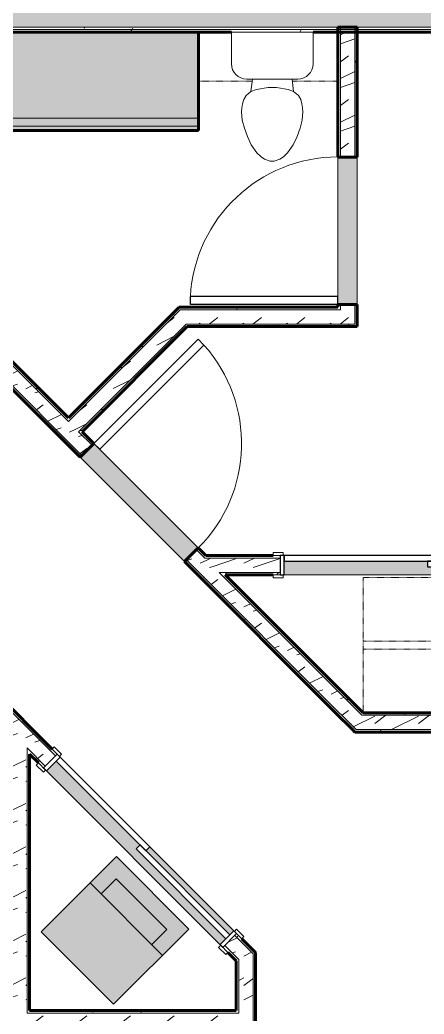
# Model space of a CAD drawing. Header units: inches. Extents: x -4061 to -1937, y 9836 to 11171.
# Drawn here: x -2349.9 to -2251.1, y 10172.9 to 10415.8 of the extents above; entities that cross this region are included whole.
import ezdxf

# ---------------------------------------------------------------- set-up
doc = ezdxf.new("R2010")
doc.units = ezdxf.units.IN
doc.header["$MEASUREMENT"] = 0
doc.linetypes.add('Dash', pattern=[0.25, 0.125, -0.125])
for name, color, linetype, lineweight in [('0-1', 7, 'Continuous', 5), ('0-2', 250, 'Continuous', 9), ('A-DOOR-1', 250, 'Continuous', 9), ('A-DOOR-2', 50, 'Continuous', 30), ('A-DOOR-FRAM-1', 50, 'Continuous', 30), ('A-WALL', 113, 'Continuous', 18), ('A-WALL-1', 8, 'Continuous', 5), ('A-WALL-2', 10, 'Continuous', 60), ('A-WALL-3', 7, 'Continuous', 18), ('A-WALL-PATT-1', 250, 'Continuous', 9), ('A-WALL-PATT-2', 253, 'Continuous', 9), ('A-WALL-PATT-4', 111, 'Continuous', 9), ('I-WALL-2', 2, 'Continuous', 60), ('P-SANR-FIXT-1', 253, 'Continuous', 9), ('P-SANR-FIXT-2', 250, 'Continuous', 9), ('Q-CASE-1', 253, 'Continuous', 9), ('Q-CASE-2', 10, 'Continuous', 60), ('Q-CASE-3', 250, 'Continuous', 9), ('Q-CASE-HDLN-1', 250, 'Dash', 9)]:
    doc.layers.add(name, color=color, linetype=linetype, lineweight=lineweight)
pattern_1 = [(0, (-88.066, -241.96), (20.48, 5.12), [0.845, -14.515, 0.845, -14.515, -81.92]), (0, (-88.066, -241.96), (20.48, 5.12), [-30.72, 0.845, -29.875, 0.845, -14.515, -35.84]), (0, (-88.066, -241.96), (20.48, 5.12), [-76.8, 0.845, -9.395, 0.845, -24.755]), (120, (-80.386, -239.4), (-14.67405, 15.1762003), [0.845, -14.515, 0.845, -14.515, -81.92]), (120, (-80.386, -239.4), (-14.67405, 15.1762003), [-30.72, 0.845, -29.875, 0.845, -14.515, -35.84]), (120, (-80.386, -239.4), (-14.67405, 15.1762003), [-76.8, 0.845, -9.395, 0.845, -24.755]), (240, (-77.826, -229.16), (-5.80595, -20.2962003), [0.845, -14.515, 0.845, -14.515, -81.92]), (240, (-77.826, -229.16), (-5.80595, -20.2962003), [-30.72, 0.845, -29.875, 0.845, -14.515, -35.84]), (240, (-77.826, -229.16), (-5.80595, -20.2962003), [-76.8, 0.845, -9.395, 0.845, -24.755])]
pattern_2 = [(216.87, (-83.801, -231.298), (31.9871619, 21.32545714), [5.331, -47.981]), (206.565, (-77.404, -234.497), (-10.662476, -10.6620098), [11.921, -11.921]), (198.435, (-77.404, -239.828), (-21.3244936, -10.6625869), [6.744, -26.974])]

# ---------------------------------------------------------------- blocks, each defined once
blk = doc.blocks.new('Single-Flush - 36_ x 84_-1372824-ENLARGED RCP - 2ND FLOOR PLAN - WEST')
at = {"layer": 'A-DOOR-1'}
blk.add_arc((18, -2.37), 36.07, 180, 266.8211, dxfattribs=at)
at = {"layer": 'A-DOOR-2'}
for p, q in [((16, -2.37), (16, -38.39)), ((18, -2.37), (16, -2.37)), ((18, -2.37), (18, -38.39)), ((18, -38.39), (16, -38.39))]:
    blk.add_line(p, q, dxfattribs=at)
blk = doc.blocks.new('OD_CW_Closet - OD_CW_Closet-2067908-ENLARGED RCP - 2ND FLOOR PLAN - WEST')
at = {"layer": 'Q-CASE-HDLN-1'}
for p, q in [((0.74, 22.35), (0.74, -7.65)), ((158.05, -9), (158.05, 24)), ((0.74, 8.5), (158.05, 8.5)), ((0.74, 6.5), (158.05, 6.5)), ((0.74, -9), (25.09, -9)), ((27.59, -9), (100.09, -9)), ((105.09, -9), (158.05, -9))]:
    blk.add_line(p, q, dxfattribs=at)
blk = doc.blocks.new('FOLDING_SLIDING CLOSET - 72_ x 80_-1372823-ENLARGED RCP - 2ND FLOOR PLAN - WEST')
at = {"layer": 'A-DOOR-1'}
for p, q in [((-36.25, 3), (-38.75, 3)), ((-38.75, 3), (-38.75, 2.25)), ((-36.25, 2.25), (-36.25, 3)), ((38.75, 3), (36.25, 3)), ((36.25, 3), (36.25, 2.25)), ((38.75, 2.25), (38.75, 3)), ((-38.75, 2.25), (-36.25, 2.25)), ((36.25, 2.25), (38.75, 2.25)), ((-36.25, -2.5), (-38.75, -2.5)), ((-38.75, -2.5), (-38.75, -3.25)), ((-38.75, -3.25), (-36.25, -3.25)), ((-36.25, -3.25), (-36.25, -2.5)), ((38.75, -2.5), (36.25, -2.5)), ((36.25, -2.5), (36.25, -3.25)), ((36.25, -3.25), (38.75, -3.25)), ((38.75, -3.25), (38.75, -2.5))]:
    blk.add_line(p, q, dxfattribs=at)
at = {"layer": 'A-DOOR-2'}
for p, q in [((1, 2.25), (-36, 2.25)), ((-36, 2.25), (-36, 0.875)), ((-36, 0.875), (1, 0.875)), ((36, 0.875), (-1, 0.875)), ((-1, 0.875), (-1, -0.5)), ((1, 0.875), (1, 2.25)), ((36, -0.5), (36, 0.875)), ((-1, -0.5), (36, -0.5))]:
    blk.add_line(p, q, dxfattribs=at)
at = {"layer": 'A-DOOR-FRAM-1'}
for p, q in [((-36, 2.25), (-37, 2.25)), ((-37, 2.25), (-37, -2.5)), ((-36, -2.5), (-36, 2.25)), ((36, 2.25), (36, -2.5)), ((37, 2.25), (36, 2.25)), ((37, -2.5), (37, 2.25)), ((-37, -2.5), (-36, -2.5)), ((36, -2.5), (37, -2.5))]:
    blk.add_line(p, q, dxfattribs=at)
blk = doc.blocks.new('Stacked Washer and Dryer - 26_x25_ - Private-1352637-ENLARGED RCP - 2ND FLOOR PLAN - WEST')
at = {"layer": 'P-SANR-FIXT-1'}
blk.add_hatch(color=256, dxfattribs=at).paths.add_polyline_path([(26, -12.5), (26, 12.5), (0, 12.5), (0, -12.5)], flags=0)
at = {"layer": 'P-SANR-FIXT-2'}
for p, q in [((26, 12.5), (0, 12.5)), ((0, -12.5), (0, 12.5)), ((16.90625, 12.5), (16.90625, -12.5)), ((26, 12.5), (26, -12.5)), ((16.90625, 8.75), (22.09375, 8.75)), ((22.09375, 8.75), (22.09375, -8.75)), ((22.09375, -8.75), (16.90625, -8.75)), ((0, -12.5), (26, -12.5))]:
    blk.add_line(p, q, dxfattribs=at)
blk = doc.blocks.new('FOLDING_SLIDING CLOSET - 60_ x 80_-1372877-ENLARGED RCP - 2ND FLOOR PLAN - WEST')
at = {"layer": 'A-DOOR-1'}
for p, q in [((-30.25, 3), (-32.75, 3)), ((-32.75, 3), (-32.75, 2.25)), ((-30.25, 2.25), (-30.25, 3)), ((32.75, 3), (30.25, 3)), ((30.25, 3), (30.25, 2.25)), ((32.75, 2.25), (32.75, 3)), ((-32.75, 2.25), (-30.25, 2.25)), ((30.25, 2.25), (32.75, 2.25)), ((-30.25, -2.5), (-32.75, -2.5)), ((-32.75, -2.5), (-32.75, -3.25)), ((-32.75, -3.25), (-30.25, -3.25)), ((-30.25, -3.25), (-30.25, -2.5)), ((32.75, -2.5), (30.25, -2.5)), ((30.25, -2.5), (30.25, -3.25)), ((30.25, -3.25), (32.75, -3.25)), ((32.75, -3.25), (32.75, -2.5))]:
    blk.add_line(p, q, dxfattribs=at)
at = {"layer": 'A-DOOR-2'}
for p, q in [((1, 2.25), (-30, 2.25)), ((-30, 2.25), (-30, 0.88)), ((-30, 0.88), (1, 0.88)), ((30, 0.88), (-1, 0.88)), ((-1, 0.88), (-1, -0.5)), ((1, 0.88), (1, 2.25)), ((30, -0.5), (30, 0.88)), ((-1, -0.5), (30, -0.5))]:
    blk.add_line(p, q, dxfattribs=at)
at = {"layer": 'A-DOOR-FRAM-1'}
for p, q in [((-30, 2.25), (-31, 2.25)), ((-31, 2.25), (-31, -2.5)), ((-30, -2.5), (-30, 2.25)), ((30, 2.25), (30, -2.5)), ((31, 2.25), (30, 2.25)), ((31, -2.5), (31, 2.25)), ((-31, -2.5), (-30, -2.5)), ((30, -2.5), (31, -2.5))]:
    blk.add_line(p, q, dxfattribs=at)
blk = doc.blocks.new('OD_CW_Base Cabinet - OD_CW_Base Cabinet-1867076-ENLARGED RCP - 2ND FLOOR PLAN - WEST')
at = {"layer": 'Q-CASE-1'}
for points in [[(51.71, 3), (53.33, 3), (53.33, 24), (0.74, 24), (0.74, 3)], [(51.71, 1), (53.33, 1), (53.33, 3), (0.74, 3), (0.74, 1)], [(51.71, 0), (53.33, 0), (53.33, 1), (0.74, 1), (0.74, 0)]]:
    blk.add_hatch(color=256, dxfattribs=at).paths.add_polyline_path(points, flags=0)
at = {"layer": 'Q-CASE-2'}
for p, q in [((53.33, 24), (0.74, 24)), ((0.74, 24), (0.74, 0)), ((53.33, 0), (53.33, 24)), ((0.74, 0), (53.33, 0))]:
    blk.add_line(p, q, dxfattribs=at)
at = {"layer": 'Q-CASE-3'}
for p, q in [((0.74, 24), (0.74, 3)), ((0.74, 24), (53.33, 24)), ((53.33, 3), (53.33, 24)), ((0.74, 3), (0.74, 1)), ((0.74, 3), (53.33, 3)), ((53.33, 1), (53.33, 3)), ((0.74, 1), (0.74, 0)), ((0.74, 1), (53.33, 1)), ((0.74, 1), (53.33, 1)), ((0.74, 0), (53.33, 0)), ((53.33, 0), (53.33, 1))]:
    blk.add_line(p, q, dxfattribs=at)
blk = doc.blocks.new('Toilet-Domestic-3D - Toilet-Domestic-3D-1352612-ENLARGED RCP - 2ND FLOOR PLAN - WEST')
at = {"layer": 'P-SANR-FIXT-2'}
for p, q in [((-9.98, 19.48), (9.98, 19.48)), ((-9.98, 11.75), (-9.98, 19.48)), ((9.98, 19.48), (9.98, 11.75)), ((6.25, 8.02), (-6.25, 8.02)), ((-4.86, 8.02), (-5.21, 5)), ((4.86, 8.02), (5.21, 5)), ((-5.21, 5), (-6.4, 4)), ((-3.84, 5.5), (-5.21, 5)), ((-1, 6), (-3.84, 5.5)), ((1, 6), (-1, 6)), ((3.84, 5.5), (1, 6)), ((5.21, 5), (3.84, 5.5)), ((6.4, 4), (5.21, 5)), ((-6.97, 3), (-7.24, 2)), ((-6.4, 4), (-6.97, 3)), ((6.97, 3), (6.4, 4)), ((7.24, 2), (6.97, 3)), ((-7.41, 1), (-7.5, 0)), ((-7.5, 0), (-7.33, -1.99)), ((-7.24, 2), (-7.41, 1)), ((7.41, 1), (7.24, 2)), ((7.33, -1.99), (7.5, 0)), ((7.5, 0), (7.41, 1)), ((-7.33, -1.99), (-6.79, -4)), ((6.79, -4), (7.33, -1.99)), ((-6.79, -4), (-6.06, -6)), ((6.06, -6), (6.79, -4)), ((-6.06, -6), (-5.13, -8)), ((5.13, -8), (6.06, -6)), ((-5.13, -8), (-3.74, -10)), ((3.74, -10), (5.13, -8)), ((-3.74, -10), (-2.74, -11)), ((-2.74, -11), (-1.87, -11.5)), ((-1.87, -11.5), (-0.5, -12)), ((-0.5, -12), (0.5, -12)), ((0.5, -12), (1.87, -11.5)), ((1.87, -11.5), (2.74, -11)), ((2.74, -11), (3.74, -10))]:
    blk.add_line(p, q, dxfattribs=at)
for centre, start, end in [((-6.25, 11.75), 180, 270), ((6.25, 11.75), 270, 360)]:
    blk.add_arc(centre, 3.73, start, end, dxfattribs=at)
blk = doc.blocks.new('OD_CW_Upper Cabinet - OD_CW_Upper Cabinet-V20-ENLARGED RCP - 2ND FLOOR PLAN - WEST')
at = {"layer": 'Q-CASE-HDLN-1'}
for p, q in [((0.74, -12), (11.81, -12)), ((21.66, -12), (34.74, -12))]:
    blk.add_line(p, q, dxfattribs=at)
blk = doc.blocks.new('CTR - 1st Phase - Unit Layouts_rvt-1-ENLARGED RCP - 2ND FLOOR PLAN - WEST')
at = {"layer": 'A-WALL-1'}
for points in [[(-2272.25, 10346.24), (-2267.5, 10346.24), (-2267.5, 10382.24), (-2272.25, 10382.24), (-2272.25, 10359.78)], [(-2309.73, 10283.51), (-2306.38, 10286.87), (-2331.83, 10312.32), (-2335.19, 10308.96), (-2310.18, 10283.95)]]:
    blk.add_hatch(color=256, dxfattribs=at).paths.add_polyline_path(points, flags=0)
h = blk.add_hatch(color=256, dxfattribs=at)
h.paths.add_polyline_path([(-2213.32, 10280.22), (-2213.32, 10282.22), (-2250.32, 10282.22), (-2250.32, 10283.6), (-2285.32, 10283.6), (-2285.32, 10280.22), (-2246.55, 10280.22)], flags=0)
h.paths.add_polyline_path([(-2246.55, 10283.6), (-2213.32, 10283.6), (-2213.32, 10284.97), (-2248.32, 10284.97), (-2248.32, 10283.6)], flags=0)
h = blk.add_hatch(color=256, dxfattribs=at)
h.paths.add_polyline_path([(-2301.03, 10189.95), (-2299.61, 10191.36), (-2321.53, 10213.28), (-2320.56, 10214.25), (-2341.07, 10234.76), (-2343.45, 10232.37), (-2302.44, 10191.36)], flags=0)
h.paths.add_polyline_path([(-2298.64, 10192.33), (-2297.67, 10193.3), (-2318.17, 10213.81), (-2319.14, 10212.84), (-2298.9, 10192.6)], flags=0)
at = {"layer": 'A-WALL-PATT-1'}
h = blk.add_hatch(dxfattribs=at)
h.set_pattern_fill('FP_1', color=256, style=0, pattern_type=2)
h.set_pattern_definition(pattern_1)
h.paths.add_polyline_path([(-2268.05, 10242.45), (-2267.79, 10242.45), (-2309.29, 10283.95), (-2309.73, 10283.51), (-2268.68, 10242.45), (-2268.39, 10242.45)], flags=0)
h.paths.add_polyline_path([(-2335.19, 10308.96), (-2334.75, 10309.41), (-2375.26, 10349.92), (-2375.7, 10349.48), (-2340.8, 10314.57)], flags=0)
h.paths.add_polyline_path([(-2428.03, 10401.8), (-2427.59, 10402.24), (-2437.31, 10411.97), (-2437.75, 10411.52), (-2428.47, 10402.24)], flags=0)
h.paths.add_polyline_path([(-2438.13, 10412.79), (-2438.19, 10412.85), (-2438.25, 10412.79), (-2438.17, 10412.79)], flags=0)
h = blk.add_hatch(dxfattribs=at)
h.set_pattern_fill('FP_1', color=256, style=0, pattern_type=2)
h.set_pattern_definition(pattern_1)
h.paths.add_polyline_path([(-2266.97, 10246.57), (-2266.08, 10246.57), (-2300.36, 10280.85), (-2301.24, 10280.85), (-2267.42, 10247.03)], flags=0)
h.paths.add_polyline_path([(-2303.86, 10284.35), (-2306.38, 10286.87), (-2306.82, 10286.42), (-2304.74, 10284.35), (-2304.48, 10284.35)], flags=0)
h.paths.add_polyline_path([(-2332.27, 10311.88), (-2331.83, 10312.32), (-2335.15, 10315.65), (-2335.6, 10315.2), (-2332.72, 10312.32)], flags=0)
h.paths.add_polyline_path([(-2338.07, 10317.68), (-2337.63, 10318.12), (-2365.38, 10345.87), (-2365.83, 10345.43), (-2340.8, 10320.41)], flags=0)
h.paths.add_polyline_path([(-2368.3, 10347.91), (-2367.86, 10348.35), (-2372.34, 10352.83), (-2372.79, 10352.39), (-2368.74, 10348.35)], flags=0)
h.paths.add_polyline_path([(-2425.11, 10404.72), (-2424.67, 10405.16), (-2432.3, 10412.79), (-2433.18, 10412.79), (-2425.38, 10404.98)], flags=0)
h = blk.add_hatch(dxfattribs=at)
h.set_pattern_fill('FP_1', color=256, style=0, pattern_type=2)
h.set_pattern_definition(pattern_1)
h.paths.add_polyline_path([(-2267.5, 10341.49), (-2267.5, 10346.24), (-2268.12, 10346.24), (-2268.12, 10341.49)], flags=0)
h.paths.add_polyline_path([(-2267.5, 10382.24), (-2267.52, 10412.79), (-2268.12, 10412.79), (-2268.12, 10382.24)], flags=0)
h = blk.add_hatch(dxfattribs=at)
h.set_pattern_fill('FP_1', color=256, style=0, pattern_type=2)
h.set_pattern_definition(pattern_1)
h.paths.add_polyline_path([(-2292.32, 10187.08), (-2292.32, 10187.96), (-2296.96, 10192.6), (-2297.4, 10192.16), (-2292.95, 10187.7)], flags=0)
h.paths.add_polyline_path([(-2341.24, 10236), (-2340.8, 10236.44), (-2412.22, 10307.86), (-2412.66, 10307.41), (-2341.68, 10236.44)], flags=0)
h.paths.add_polyline_path([(-2438.12, 10332.87), (-2437.67, 10333.31), (-2477.53, 10373.16), (-2477.61, 10373.08), (-2477.79, 10373.25), (-2478.15, 10372.9), (-2440.59, 10335.34)], flags=0)
h = blk.add_hatch(dxfattribs=at)
h.set_pattern_fill('FP_1', color=256, style=0, pattern_type=2)
h.set_pattern_definition(pattern_1)
h.paths.add_polyline_path([(-2296.45, 10185.37), (-2296.45, 10186.25), (-2299.88, 10189.68), (-2300.32, 10189.24), (-2296.96, 10185.88)], flags=0)
h.paths.add_polyline_path([(-2344.16, 10233.08), (-2343.72, 10233.52), (-2348.17, 10237.98), (-2348.17, 10237.09), (-2344.6, 10233.52)], flags=0)
h.paths.add_polyline_path([(-2351.67, 10240.59), (-2351.67, 10241.48), (-2408.95, 10298.75), (-2409.39, 10298.31), (-2352.3, 10241.22)], flags=0)
h.paths.add_polyline_path([(-2411.86, 10300.78), (-2411.42, 10301.23), (-2415.13, 10304.94), (-2415.58, 10304.5), (-2412.22, 10301.14)], flags=0)
h.paths.add_polyline_path([(-2441.03, 10329.95), (-2440.59, 10330.39), (-2480.62, 10370.42), (-2481.06, 10369.98), (-2441.47, 10330.39)], flags=0)
h = blk.add_hatch(dxfattribs=at)
h.set_pattern_fill('FP_1', color=256, style=0, pattern_type=2)
h.set_pattern_definition(pattern_1)
h.paths.add_polyline_path([(-2337.63, 10318.12), (-2310.13, 10345.62), (-2311.02, 10345.62), (-2338.07, 10318.56)], flags=0)
h = blk.add_hatch(dxfattribs=at)
h.set_pattern_fill('FP_1', color=256, style=0, pattern_type=2)
h.set_pattern_definition(pattern_1)
h.paths.add_polyline_path([(-2271.62, 10344.99), (-2271.62, 10345.62), (-2310.13, 10345.62), (-2310.76, 10344.99), (-2272.25, 10344.99)], flags=0)
h = blk.add_hatch(dxfattribs=at)
h.set_pattern_fill('FP_1', color=256, style=0, pattern_type=2)
h.set_pattern_definition(pattern_1)
h.paths.add_polyline_path([(-2334.71, 10315.2), (-2308.42, 10341.49), (-2309.31, 10341.49), (-2335.15, 10315.65), (-2334.75, 10315.24)], flags=0)
h = blk.add_hatch(dxfattribs=at)
h.set_pattern_fill('FP_1', color=256, style=0, pattern_type=2)
h.set_pattern_definition(pattern_1)
h.paths.add_polyline_path([(-2268.12, 10340.87), (-2267.5, 10340.87), (-2267.5, 10341.49), (-2308.42, 10341.49), (-2309.05, 10340.87), (-2304.92, 10340.87)], flags=0)
h = blk.add_hatch(dxfattribs=at)
h.set_pattern_fill('FP_1', color=256, style=0, pattern_type=2)
h.set_pattern_definition(pattern_1)
h.paths.add_polyline_path([(-2133.07, 10284.35), (-2076.8, 10284.36), (-2076.8, 10284.97), (-2134.82, 10284.97), (-2134.82, 10284.35)], flags=0)
h.paths.add_polyline_path([(-2210.57, 10284.35), (-2208.82, 10284.35), (-2208.82, 10284.97), (-2212.32, 10284.97), (-2212.32, 10284.35)], flags=0)
h.paths.add_polyline_path([(-2292.07, 10284.35), (-2286.32, 10284.35), (-2286.32, 10284.97), (-2304.48, 10284.97), (-2303.86, 10284.35), (-2300.36, 10284.35)], flags=0)
h = blk.add_hatch(dxfattribs=at)
h.set_pattern_fill('FP_1', color=256, style=0, pattern_type=2)
h.set_pattern_definition(pattern_1)
h.paths.add_polyline_path([(-2103.97, 10280.22), (-2076.17, 10280.22), (-2076.17, 10280.85), (-2104.6, 10280.85), (-2104.6, 10280.22)], flags=0)
h.paths.add_polyline_path([(-2134.82, 10280.22), (-2108.1, 10280.22), (-2108.1, 10280.85), (-2134.82, 10280.85)], flags=0)
h.paths.add_polyline_path([(-2208.82, 10280.22), (-2208.82, 10280.85), (-2212.32, 10280.85), (-2212.32, 10280.22), (-2210.57, 10280.22)], flags=0)
h.paths.add_polyline_path([(-2287.39, 10280.22), (-2286.32, 10280.22), (-2286.32, 10280.85), (-2300.36, 10280.85), (-2299.73, 10280.22), (-2288.07, 10280.22)], flags=0)
h = blk.add_hatch(dxfattribs=at)
h.set_pattern_fill('FP_1', color=256, style=0, pattern_type=2)
h.set_pattern_definition(pattern_1)
h.paths.add_polyline_path([(-2076.8, 10245.95), (-2076.17, 10245.95), (-2076.17, 10246.57), (-2104.6, 10246.57), (-2104.6, 10245.95)], flags=0)
h.paths.add_polyline_path([(-2248.51, 10245.95), (-2108.1, 10245.95), (-2108.1, 10246.57), (-2266.97, 10246.57), (-2266.34, 10245.95), (-2266.08, 10245.95)], flags=0)
h = blk.add_hatch(dxfattribs=at)
h.set_pattern_fill('FP_1', color=256, style=0, pattern_type=2)
h.set_pattern_definition(pattern_1)
h.paths.add_polyline_path([(-2239.4, 10241.82), (-2076.17, 10241.82), (-2076.17, 10242.45), (-2239.4, 10242.45)], flags=0)
h.paths.add_polyline_path([(-2243.53, 10241.82), (-2242.9, 10241.82), (-2242.9, 10242.45), (-2268.68, 10242.45), (-2268.05, 10241.82), (-2243.83, 10241.82)], flags=0)
h = blk.add_hatch(dxfattribs=at)
h.set_pattern_fill('FP_1', color=256, style=0, pattern_type=2)
h.set_pattern_definition(pattern_1)
h.paths.add_polyline_path([(-2348.17, 10173.82), (-2347.55, 10173.82), (-2347.55, 10236.47), (-2348.17, 10237.09), (-2348.17, 10184.86)], flags=0)
h = blk.add_hatch(dxfattribs=at)
h.set_pattern_fill('FP_1', color=256, style=0, pattern_type=2)
h.set_pattern_definition(pattern_1)
h.paths.add_polyline_path([(-2292.95, 9988.44), (-2292.32, 9988.44), (-2292.32, 10127.45), (-2292.95, 10127.45), (-2292.95, 9993.5)], flags=0)
h.paths.add_polyline_path([(-2292.95, 10163.45), (-2292.32, 10163.45), (-2292.32, 10187.08), (-2292.95, 10187.7), (-2292.95, 10165.83)], flags=0)
h = blk.add_hatch(dxfattribs=at)
h.set_pattern_fill('FP_1', color=256, style=0, pattern_type=2)
h.set_pattern_definition(pattern_1)
h.paths.add_polyline_path([(-2297.07, 9988.44), (-2296.45, 9988.44), (-2296.45, 10127.45), (-2297.07, 10127.45), (-2297.07, 9993.87)], flags=0)
h.paths.add_polyline_path([(-2297.07, 10163.45), (-2296.45, 10163.45), (-2296.45, 10169.7), (-2297.07, 10169.7), (-2297.07, 10167.25)], flags=0)
h.paths.add_polyline_path([(-2296.45, 10173.2), (-2296.45, 10185.37), (-2297.07, 10185.99), (-2297.07, 10173.2), (-2296.96, 10173.2)], flags=0)
h = blk.add_hatch(dxfattribs=at)
h.set_pattern_fill('FP_1', color=256, style=0, pattern_type=2)
h.set_pattern_definition(pattern_1)
h.paths.add_polyline_path([(-2297.07, 10173.2), (-2297.07, 10173.82), (-2348.17, 10173.82), (-2348.17, 10173.2), (-2307.87, 10173.2)], flags=0)
h.paths.add_polyline_path([(-2351.67, 10173.2), (-2351.67, 10173.82), (-2418.2, 10173.82), (-2418.2, 10173.2), (-2352.3, 10173.2)], flags=0)
h.paths.add_polyline_path([(-2455.82, 10173.2), (-2452.2, 10173.2), (-2452.2, 10173.82), (-2455.82, 10173.82)], flags=0)
h.paths.add_polyline_path([(-2459.95, 10173.2), (-2459.32, 10173.2), (-2459.32, 10173.82), (-2519.95, 10173.82), (-2519.95, 10173.2), (-2491.82, 10173.2)], flags=0)
at = {"layer": 'A-WALL-PATT-2'}
h = blk.add_hatch(dxfattribs=at)
h.set_pattern_fill('FP_2', color=256, style=0, pattern_type=2)
h.set_pattern_definition(pattern_2)
h.paths.add_polyline_path([(-2266.34, 10245.95), (-2306.82, 10286.42), (-2309.29, 10283.95), (-2271.29, 10245.95), (-2266.97, 10245.95)], flags=0)
h.paths.add_polyline_path([(-2334.75, 10309.41), (-2332.27, 10311.88), (-2372.79, 10352.39), (-2375.26, 10349.92), (-2335.19, 10309.85)], flags=0)
h.paths.add_polyline_path([(-2436.49, 10412.79), (-2437, 10414.04), (-2438.19, 10412.85), (-2437.75, 10412.41), (-2437.37, 10412.79), (-2436.75, 10412.79)], flags=0)
h.paths.add_polyline_path([(-2427.59, 10402.24), (-2425.11, 10404.72), (-2433.18, 10412.79), (-2436.49, 10412.79), (-2437.31, 10411.97), (-2427.85, 10402.51)], flags=0)
h = blk.add_hatch(dxfattribs=at)
h.set_pattern_fill('FP_2', color=256, style=0, pattern_type=2)
h.set_pattern_definition(pattern_2)
h.paths.add_polyline_path([(-2268.12, 10344.99), (-2268.12, 10346.24), (-2271.62, 10346.24), (-2271.62, 10344.99)], flags=0)
h.paths.add_polyline_path([(-2271.62, 10382.24), (-2268.12, 10382.24), (-2268.12, 10412.79), (-2271.62, 10412.79), (-2271.62, 10397.36)], flags=0)
h = blk.add_hatch(dxfattribs=at)
h.set_pattern_fill('FP_2', color=256, style=0, pattern_type=2)
h.set_pattern_definition(pattern_2)
h.paths.add_polyline_path([(-2292.95, 10182.75), (-2292.95, 10187.7), (-2297.4, 10192.16), (-2299.88, 10189.68), (-2295.56, 10185.37)], flags=0)
h.paths.add_polyline_path([(-2343.72, 10233.52), (-2341.24, 10236), (-2412.66, 10307.41), (-2415.13, 10304.94), (-2344.16, 10233.96)], flags=0)
h.paths.add_polyline_path([(-2440.59, 10330.39), (-2438.12, 10332.87), (-2478.15, 10372.9), (-2480.62, 10370.42), (-2449.51, 10339.31)], flags=0)
h = blk.add_hatch(dxfattribs=at)
h.set_pattern_fill('FP_2', color=256, style=0, pattern_type=2)
h.set_pattern_definition(pattern_2)
h.paths.add_polyline_path([(-2335.6, 10315.2), (-2305.81, 10344.99), (-2310.76, 10344.99), (-2338.07, 10317.68), (-2336.04, 10315.65)], flags=0)
h = blk.add_hatch(dxfattribs=at)
h.set_pattern_fill('FP_2', color=256, style=0, pattern_type=2)
h.set_pattern_definition(pattern_2)
h.paths.add_polyline_path([(-2268.12, 10341.49), (-2268.12, 10344.99), (-2305.81, 10344.99), (-2309.31, 10341.49), (-2307.87, 10341.49)], flags=0)
h = blk.add_hatch(dxfattribs=at)
h.set_pattern_fill('FP_2', color=256, style=0, pattern_type=2)
h.set_pattern_definition(pattern_2)
h.paths.add_polyline_path([(-2076.8, 10280.85), (-2076.17, 10280.85), (-2076.17, 10284.35), (-2134.82, 10284.35), (-2134.82, 10280.85), (-2077.93, 10280.85)], flags=0)
h.paths.add_polyline_path([(-2212.32, 10280.85), (-2208.82, 10280.85), (-2208.82, 10284.35), (-2212.32, 10284.35)], flags=0)
h.paths.add_polyline_path([(-2300.36, 10280.85), (-2286.32, 10280.85), (-2286.32, 10284.35), (-2304.74, 10284.35), (-2301.24, 10280.85)], flags=0)
h = blk.add_hatch(dxfattribs=at)
h.set_pattern_fill('FP_2', color=256, style=0, pattern_type=2)
h.set_pattern_definition(pattern_2)
h.paths.add_polyline_path([(-2238.78, 10242.45), (-2076.17, 10242.45), (-2076.17, 10245.95), (-2271.29, 10245.95), (-2267.79, 10242.45), (-2239.4, 10242.45)], flags=0)
h = blk.add_hatch(dxfattribs=at)
h.set_pattern_fill('FP_2', color=256, style=0, pattern_type=2)
h.set_pattern_definition(pattern_2)
h.paths.add_polyline_path([(-2348.17, 10173.2), (-2348.17, 10237.98), (-2351.67, 10241.48), (-2351.67, 10173.2)], flags=0)
h = blk.add_hatch(dxfattribs=at)
h.set_pattern_fill('FP_2', color=256, style=0, pattern_type=2)
h.set_pattern_definition(pattern_2)
h.paths.add_polyline_path([(-2292.95, 9988.44), (-2292.95, 10127.45), (-2296.45, 10127.45), (-2296.45, 9988.44)], flags=0)
h.paths.add_polyline_path([(-2296.45, 10163.45), (-2292.95, 10163.45), (-2292.95, 10182.75), (-2296.45, 10186.25), (-2296.45, 10167.03)], flags=0)
h = blk.add_hatch(dxfattribs=at)
h.set_pattern_fill('FP_2', color=256, style=0, pattern_type=2)
h.set_pattern_definition(pattern_2)
h.paths.add_polyline_path([(-2297.07, 10169.7), (-2296.45, 10169.7), (-2296.45, 10173.2), (-2418.2, 10173.2), (-2418.2, 10172.95), (-2382.2, 10172.95), (-2382.2, 10169.95), (-2418.2, 10169.95), (-2418.2, 10169.7), (-2304.18, 10169.7)], flags=0)
h.paths.add_polyline_path([(-2452.2, 10169.7), (-2452.2, 10173.2), (-2520.57, 10173.2), (-2520.57, 10169.7), (-2491.82, 10169.7)], flags=0)
at = {"layer": 'A-WALL-2'}
for p, q in [((-2272.25, 10382.24), (-2272.25, 10414.04)), ((-2272.25, 10414.04), (-2267.5, 10414.04)), ((-2267.5, 10414.04), (-2267.5, 10382.24)), ((-2267.5, 10382.24), (-2272.25, 10382.24)), ((-2335.19, 10308.96), (-2374.47, 10348.24)), ((-2364.94, 10345.43), (-2338.07, 10318.56)), ((-2338.07, 10318.56), (-2311.02, 10345.62)), ((-2311.02, 10345.62), (-2310.13, 10345.62)), ((-2310.13, 10345.62), (-2304.3, 10345.62)), ((-2304.3, 10345.62), (-2272.25, 10345.62)), ((-2272.25, 10345.62), (-2272.25, 10346.24)), ((-2272.25, 10346.24), (-2267.5, 10346.24)), ((-2267.5, 10346.24), (-2267.5, 10345.62)), ((-2267.5, 10345.62), (-2267.5, 10341.49)), ((-2309.05, 10340.87), (-2334.71, 10315.2)), ((-2267.5, 10340.87), (-2309.05, 10340.87)), ((-2267.5, 10341.49), (-2267.5, 10340.87)), ((-2334.71, 10315.2), (-2331.83, 10312.32)), ((-2331.83, 10312.32), (-2335.19, 10308.96)), ((-2412.22, 10307.86), (-2342.04, 10237.68)), ((-2309.73, 10283.51), (-2306.38, 10286.87)), ((-2306.38, 10286.87), (-2304.48, 10284.97)), ((-2304.48, 10284.97), (-2288.07, 10284.97)), ((-2272.8, 10246.57), (-2309.73, 10283.51)), ((-2288.07, 10280.22), (-2299.73, 10280.22)), ((-2299.73, 10280.22), (-2266.08, 10246.57)), ((-2268.68, 10242.45), (-2272.8, 10246.57)), ((-2266.08, 10246.57), (-2108.72, 10246.57)), ((-2268.05, 10241.82), (-2268.68, 10242.45)), ((-2243.53, 10241.82), (-2268.05, 10241.82)), ((-2345.4, 10234.32), (-2347.55, 10236.47)), ((-2347.55, 10236.47), (-2347.55, 10173.82)), ((-2295.72, 10191.36), (-2292.32, 10187.96)), ((-2297.07, 10185.99), (-2299.08, 10188)), ((-2292.32, 10187.96), (-2292.32, 10187.08)), ((-2297.07, 10173.82), (-2297.07, 10185.99)), ((-2292.32, 10187.08), (-2292.32, 10181.24)), ((-2292.32, 10181.24), (-2292.32, 10163.45)), ((-2347.55, 10173.82), (-2297.07, 10173.82))]:
    blk.add_line(p, q, dxfattribs=at)
at = {"layer": 'A-WALL-3'}
for p, q in [((-2271.62, 10414.04), (-2271.62, 10382.24)), ((-2268.12, 10414.04), (-2268.12, 10382.24)), ((-2272.25, 10382.24), (-2272.25, 10346.24)), ((-2267.5, 10346.24), (-2267.5, 10382.24)), ((-2375.26, 10349.92), (-2334.75, 10309.41)), ((-2365.83, 10345.43), (-2338.07, 10317.68)), ((-2271.62, 10346.24), (-2271.62, 10345.62)), ((-2271.62, 10344.99), (-2271.62, 10345.62)), ((-2268.12, 10346.24), (-2268.12, 10345.62)), ((-2268.12, 10344.99), (-2268.12, 10345.62)), ((-2337.63, 10318.12), (-2310.76, 10344.99)), ((-2305.81, 10344.99), (-2310.76, 10344.99)), ((-2304.92, 10344.99), (-2305.81, 10344.99)), ((-2304.92, 10344.99), (-2271.62, 10344.99)), ((-2268.12, 10341.49), (-2268.12, 10344.99)), ((-2335.15, 10315.65), (-2309.31, 10341.49)), ((-2308.42, 10341.49), (-2309.31, 10341.49)), ((-2308.42, 10341.49), (-2268.12, 10341.49)), ((-2338.07, 10317.68), (-2337.63, 10318.12)), ((-2335.6, 10315.2), (-2335.15, 10315.65)), ((-2335.6, 10315.2), (-2332.27, 10311.88)), ((-2306.38, 10286.87), (-2331.83, 10312.32)), ((-2335.19, 10308.96), (-2309.73, 10283.51)), ((-2412.66, 10307.41), (-2341.24, 10236)), ((-2306.82, 10286.42), (-2304.74, 10284.35)), ((-2304.74, 10284.35), (-2303.86, 10284.35)), ((-2286.32, 10284.35), (-2303.86, 10284.35)), ((-2309.29, 10283.95), (-2271.92, 10246.57)), ((-2301.24, 10280.85), (-2300.36, 10280.85)), ((-2301.24, 10280.85), (-2266.97, 10246.57)), ((-2286.32, 10280.85), (-2300.36, 10280.85)), ((-2285.32, 10280.22), (-2213.32, 10280.22)), ((-2271.92, 10246.57), (-2271.29, 10245.95)), ((-2271.29, 10245.95), (-2267.79, 10242.45)), ((-2266.97, 10246.57), (-2266.34, 10245.95)), ((-2108.1, 10245.95), (-2266.34, 10245.95)), ((-2242.9, 10242.45), (-2267.79, 10242.45)), ((-2348.17, 10237.98), (-2343.72, 10233.52)), ((-2348.17, 10237.09), (-2348.17, 10237.98)), ((-2348.17, 10173.82), (-2348.17, 10237.09)), ((-2343.45, 10232.37), (-2301.03, 10189.95)), ((-2297.67, 10193.3), (-2318.17, 10213.81)), ((-2297.4, 10192.16), (-2292.95, 10187.7)), ((-2299.88, 10189.68), (-2296.45, 10186.25)), ((-2292.95, 10182.75), (-2292.95, 10187.7)), ((-2296.45, 10185.37), (-2296.45, 10186.25)), ((-2296.45, 10185.37), (-2296.45, 10173.2)), ((-2292.95, 10181.87), (-2292.95, 10182.75)), ((-2292.95, 10181.87), (-2292.95, 10163.45)), ((-2348.17, 10173.2), (-2348.17, 10173.82)), ((-2348.17, 10173.2), (-2297.07, 10173.2)), ((-2297.07, 10173.2), (-2296.45, 10173.2))]:
    blk.add_line(p, q, dxfattribs=at)
at = {"layer": '0-2'}
for name, p in [('OD_CW_Base Cabinet - OD_CW_Base Cabinet-1867076-ENLARGED RCP - 2ND FLOOR PLAN - WEST', (-2359.58, 10388.79)), ('Toilet-Domestic-3D - Toilet-Domestic-3D-1352612-ENLARGED RCP - 2ND FLOOR PLAN - WEST', (-2288.25, 10393.31)), ('FOLDING_SLIDING CLOSET - 72_ x 80_-1372823-ENLARGED RCP - 2ND FLOOR PLAN - WEST', (-2249.32, 10282.72))]:
    blk.add_blockref(name, p, dxfattribs=at)
for name, p, rotation in [('OD_CW_Upper Cabinet - OD_CW_Upper Cabinet-V20-ENLARGED RCP - 2ND FLOOR PLAN - WEST', (-2271.51, 10388.79), 180), ('Single-Flush - 36_ x 84_-1372824-ENLARGED RCP - 2ND FLOOR PLAN - WEST', (-2269.87, 10364.24), 269.999999999881), ('Single-Flush - 36_ x 84_-1372824-ENLARGED RCP - 2ND FLOOR PLAN - WEST', (-2320.78, 10297.91), 134.999999999864), ('OD_CW_Closet - OD_CW_Closet-2067908-ENLARGED RCP - 2ND FLOOR PLAN - WEST', (-2107.99, 10270.57), 180), ('FOLDING_SLIDING CLOSET - 60_ x 80_-1372877-ENLARGED RCP - 2ND FLOOR PLAN - WEST', (-2320.47, 10212.93), 314.9999999998772), ('Stacked Washer and Dryer - 26_x25_ - Private-1352637-ENLARGED RCP - 2ND FLOOR PLAN - WEST', (-2335.86, 10184.19), 44.99999999984976)]:
    blk.add_blockref(name, p, dxfattribs=dict(at, rotation=rotation))

msp = doc.modelspace()

# ---------------------------------------------------------------- hatches: boundary and pattern name
at = {"layer": 'A-WALL-PATT-4'}
h = msp.add_hatch(dxfattribs=at)
h.set_pattern_fill('FP_4', color=256, style=0, pattern_type=2)
h.set_pattern_definition([(161.57, (-87.746, -241.64), (-2.560496185, -0.000537386), [0, -18.214, 2.022, 0]), (18.43, (-88.386, -241.64), (-2.560496185, 0.000537386), [0, -18.214, 2.022, 0]), (108.43, (-87.746, -241.64), (1.27922091, -6.400876726), [6.07, -14.166]), (71.57, (-88.386, -241.64), (1.27922091, 6.400876726), [6.07, -14.166])])
h.paths.add_polyline_path([(-2430.5, 10414.04), (-2076.17, 10414.04), (-2076.17, 10417.54), (-2438.45, 10417.54), (-2441.95, 10414.04), (-2437, 10414.04)], flags=0)
h = msp.add_hatch(dxfattribs=at)
h.set_pattern_fill('FP_1', color=256, style=0, pattern_type=2)
h.set_pattern_definition(pattern_1)
h.paths.add_polyline_path([(-2277.21, 10413.41), (-2076.17, 10413.41), (-2076.17, 10414.04), (-2437, 10414.04), (-2436.75, 10413.41), (-2278.27, 10413.41)], flags=0)
h = msp.add_hatch(dxfattribs=at)
h.set_pattern_fill('FP_1', color=256, style=0, pattern_type=2)
h.set_pattern_definition(pattern_1)
h.paths.add_polyline_path([(-2436.49, 10412.79), (-2076.17, 10412.79), (-2076.17, 10413.41), (-2436.75, 10413.41)], flags=0)

# ---------------------------------------------------------------- linework, layer by layer
at = {"layer": 'A-WALL'}
for p, q in [((-2437, 10414.04), (-2076.17, 10414.04)), ((-2436.75, 10413.41), (-2076.17, 10413.41))]:
    msp.add_line(p, q, dxfattribs=at)
at = {"layer": 'I-WALL-2'}
for p, q in [((-2298.22, 10412.79), (-2306.25, 10412.79)), ((-2076.17, 10412.79), (-2278.27, 10412.79))]:
    msp.add_line(p, q, dxfattribs=at)

# ---------------------------------------------------------------- block references
at = {"layer": '0-1'}
msp.add_blockref('CTR - 1st Phase - Unit Layouts_rvt-1-ENLARGED RCP - 2ND FLOOR PLAN - WEST', (0, 0), dxfattribs=at)

doc.saveas('drawing.dxf')
